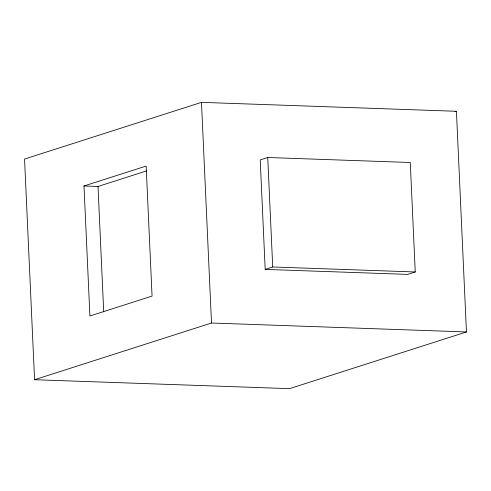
<?xml version="1.0" encoding="UTF-8"?>
<svg xmlns="http://www.w3.org/2000/svg" width="491" height="491" viewBox="0 0 491 491"><rect width="100%" height="100%" fill="white"/><g stroke="black" fill="none" stroke-linecap="round" stroke-linejoin="round"><path stroke-width="0.74" d="M201.482 102.349L24.55 159.047L34.573 379.715L289.518 388.651L466.45 331.953L456.427 111.285L201.482 102.349L211.504 323.017L34.573 379.715M83.998 185.979L146.152 166.062L152.057 296.085L89.902 316.001L83.998 185.979L98.016 186.47L146.441 170.954M267.742 157.501L260.218 159.913L265.189 269.393L407.714 274.389L415.239 271.977L410.267 162.496L267.742 157.501L272.714 266.981L265.189 269.393M454.973 111.752L456.427 111.285M272.714 266.981L415.239 271.977M211.504 323.017L466.45 331.953M98.016 186.47L103.711 311.908"/></g></svg>
